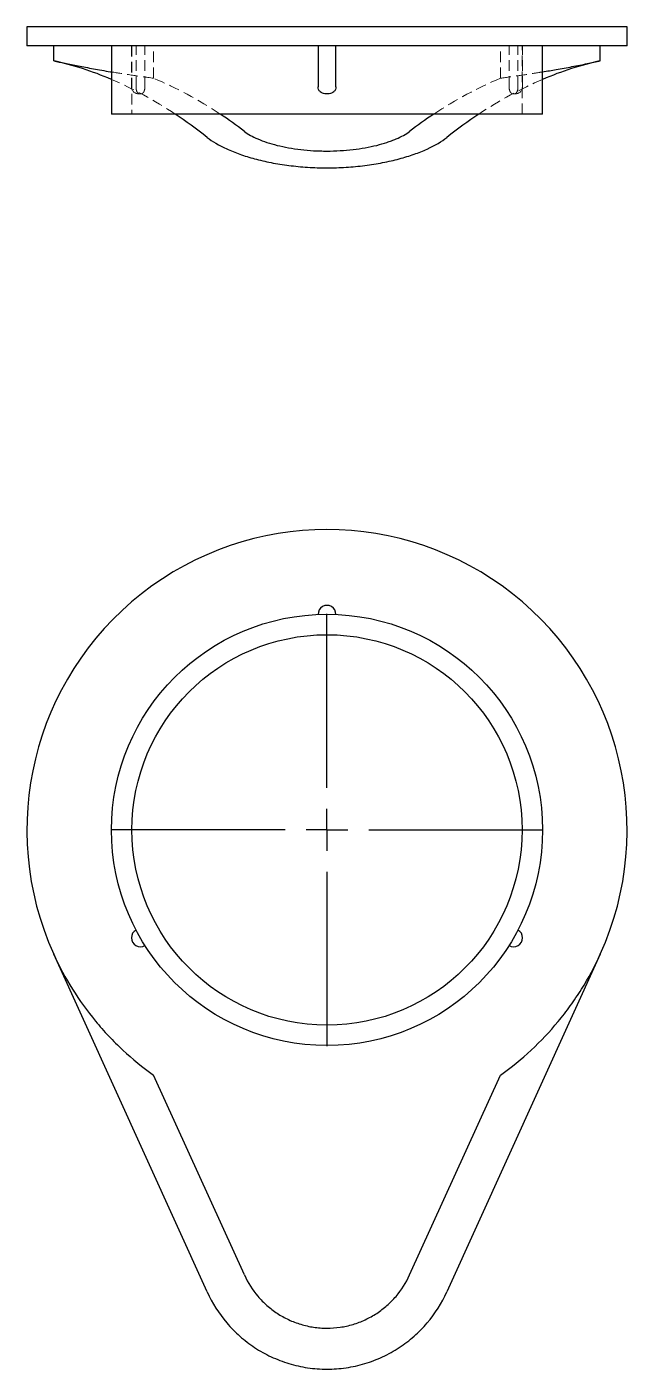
# Model space of a CAD drawing. Header units: millimetres. Extents: x 47 to 232, y 7 to 167.
# Drawn here: x 47.2 to 118.8, y 7 to 166.9 of the extents above.
import ezdxf

# ---------------------------------------------------------------- set-up
doc = ezdxf.new("R2010")
doc.units = ezdxf.units.MM
doc.linetypes.add('HIDDEN', pattern=[1.905, 1.27, -0.635])
doc.layers.add('10', color=7, linetype='Continuous')

# ---------------------------------------------------------------- blocks, each defined once
blk = doc.blocks.new('SW_CENTERMARKSYMBOL_0')
at = {"layer": '10', "color": 0}
for p, q in [((0, 5), (0, 25.75)), ((0, 0), (0, 2.5)), ((-5, 0), (-25.75, 0)), ((0, 0), (-2.5, 0)), ((0, 0), (0, -2.5)), ((0, 0), (2.5, 0)), ((5, 0), (25.75, 0)), ((0, -5), (0, -25.75))]:
    blk.add_line(p, q, dxfattribs=at)

msp = doc.modelspace()

# ---------------------------------------------------------------- linework, layer by layer
at = {"color": 7, "linetype": 'Continuous', "lineweight": 25}
for p, q in [((47.23, 166.89), (47.23, 164.61)), ((118.77, 166.89), (47.23, 166.89)), ((118.77, 164.61), (118.77, 166.89)), ((118.77, 164.61), (47.23, 164.61)), ((50.43, 162.84), (50.43, 164.61)), ((57.31, 164.61), (57.31, 156.48)), ((81.94, 164.61), (81.94, 159.73)), ((84.06, 159.73), (84.06, 164.61)), ((108.69, 156.48), (108.69, 164.61)), ((115.57, 162.84), (115.57, 164.61)), ((83.24, 158.92), (82.76, 158.92)), ((108.69, 156.48), (57.31, 156.48)), ((68.71, 16.2), (50.43, 56.43)), ((115.57, 56.43), (97.29, 16.2)), ((73.16, 18.22), (62.33, 42.03)), ((92.84, 18.22), (103.67, 42.03))]:
    msp.add_line(p, q, dxfattribs=at)
at = {"color": 7, "linetype": 'HIDDEN', "lineweight": 18}
for p, q in [((59.69, 164.61), (59.69, 159.73)), ((59.75, 164.61), (59.75, 156.48)), ((60.24, 159.73), (60.24, 164.61)), ((61.3, 159.73), (61.3, 164.61)), ((62.33, 160.77), (62.33, 164.61)), ((81.94, 159.73), (81.94, 164.61)), ((84.06, 159.73), (84.06, 164.61)), ((103.67, 160.77), (103.67, 164.61)), ((104.7, 159.73), (104.7, 164.61)), ((105.76, 159.73), (105.76, 164.61)), ((106.25, 156.48), (106.25, 164.61)), ((106.31, 159.73), (106.31, 164.61)), ((60.63, 158.92), (60.51, 158.92)), ((60.63, 158.92), (60.87, 158.92)), ((81.94, 159.73), (81.94, 159.73)), ((84.06, 159.73), (84.06, 159.73)), ((105.13, 158.92), (105.37, 158.92)), ((105.49, 158.92), (105.37, 158.92))]:
    msp.add_line(p, q, dxfattribs=at)
at = {"color": 7, "linetype": 'Continuous', "lineweight": 25}
for radius in [25.69, 23.25]:
    msp.add_circle((83, 71.23), radius, dxfattribs=at)
at = {"color": 7, "linetype": 'HIDDEN', "lineweight": 18}
for centre, start, end in [((60.51, 159.73), 180, 270), ((105.49, 159.73), 270, 0)]:
    msp.add_arc(centre, 0.813, start, end, dxfattribs=at)
at = {"color": 7, "linetype": 'Continuous', "lineweight": 25}
for centre, radius, start, end in [((83, 71.23), 35.77, 335.5603, 204.4397), ((83, 96.92), 1.06, 358.8214, 181.1786), ((60.75, 58.38), 1.06, 118.8214, 301.1786), ((105.25, 58.38), 1.06, 238.8214, 61.1786)]:
    msp.add_arc(centre, radius, start, end, dxfattribs=at)
for centre, start_param, end_param in [((42.83, -4.15), 6.092243, 6.18339), ((123.17, -4.15), 0.099796, 0.190942), ((42.83, -4.15), 5.936979, 5.989294), ((48.19, -4.15), 5.949734, 5.989294), ((117.81, -4.15), 0.293891, 0.333451), ((123.17, -4.15), 0.293891, 0.346206)]:
    msp.add_ellipse(centre, major_axis=(0, 167.83), ratio=0.454456, start_param=start_param, end_param=end_param, dxfattribs=at)
at = {"color": 7, "linetype": 'HIDDEN', "lineweight": 18}
for centre, start_param, end_param in [((42.83, -4.15), 5.989294, 6.092243), ((48.19, -4.15), 5.989294, 6.096677), ((117.81, -4.15), 0.186508, 0.293891), ((123.17, -4.15), 0.190942, 0.293891)]:
    msp.add_ellipse(centre, major_axis=(0, 167.83), ratio=0.454456, start_param=start_param, end_param=end_param, dxfattribs=at)
at = {"color": 7, "linetype": 'Continuous', "lineweight": 25}
for points, knots in [([(50.43, 162.84), (50.87, 162.75), (51.74, 162.56), (53.33, 162.24), (55.15, 161.9), (56.5, 161.65), (57.27, 161.53), (57.31, 161.52)], [0, 0, 0, 0, 0.24352, 0.487043, 0.737676, 0.988311, 1, 1, 1, 1]), ([(108.69, 161.52), (109.24, 161.62), (110.5, 161.83), (112.28, 162.16), (114.08, 162.52), (115.07, 162.73), (115.57, 162.84)], [0, 0, 0, 0, 0.195291, 0.446268, 0.721888, 1, 1, 1, 1]), ([(82.76, 158.92), (82.65, 158.92), (82.54, 158.94), (82.35, 159.02), (82.26, 159.08), (82.11, 159.23), (82.05, 159.32), (81.96, 159.52), (81.94, 159.63), (81.94, 159.73)], [0, 0, 0, 0, 0.25, 0.25, 0.5, 0.5, 0.75, 0.75, 1, 1, 1, 1]), ([(84.06, 159.73), (84.06, 159.63), (84.04, 159.52), (83.95, 159.32), (83.89, 159.23), (83.67, 159.01), (83.46, 158.92), (83.24, 158.92)], [0, 0, 0, 0, 0.25, 0.25, 0.5, 0.5, 1, 1, 1, 1]), ([(68.71, 153.72), (69.32, 153.24), (70.1, 152.78), (71.53, 152.13), (72.06, 151.91), (73.17, 151.52), (73.75, 151.34), (75, 151.01), (75.65, 150.85), (77.03, 150.58), (77.74, 150.47), (79.19, 150.29), (79.93, 150.21), (81.07, 150.14), (81.45, 150.12), (82.22, 150.1), (82.6, 150.09), (83.75, 150.09), (84.51, 150.12), (86.02, 150.21), (86.78, 150.28), (88.24, 150.47), (88.95, 150.58), (90.31, 150.85), (90.98, 151), (92.23, 151.34), (92.82, 151.52), (93.66, 151.81), (93.92, 151.91), (94.44, 152.12), (94.7, 152.23), (95.9, 152.77), (96.68, 153.24), (97.29, 153.72)], [0, 0, 0, 0, 0.125, 0.125, 0.1875, 0.1875, 0.25, 0.25, 0.3125, 0.3125, 0.375, 0.375, 0.4375, 0.4375, 0.46875, 0.46875, 0.5, 0.5, 0.5625, 0.5625, 0.625, 0.625, 0.6875, 0.6875, 0.75, 0.75, 0.8125, 0.8125, 0.84375, 0.84375, 0.875, 0.875, 1, 1, 1, 1]), ([(73.16, 154.43), (73.58, 154.11), (74.11, 153.81), (75.1, 153.39), (75.46, 153.25), (76.23, 153), (76.64, 152.88), (77.49, 152.67), (77.95, 152.57), (78.9, 152.4), (79.38, 152.33), (80.38, 152.22), (80.89, 152.17), (81.67, 152.12), (81.94, 152.11), (82.47, 152.1), (82.73, 152.09), (83.52, 152.09), (84.04, 152.11), (85.08, 152.17), (85.6, 152.21), (86.6, 152.33), (87.09, 152.4), (88.03, 152.57), (88.49, 152.67), (89.36, 152.88), (89.76, 153), (90.34, 153.19), (90.52, 153.25), (90.88, 153.39), (91.06, 153.46), (91.88, 153.81), (92.42, 154.11), (92.84, 154.43)], [0, 0, 0, 0, 0.125, 0.125, 0.1875, 0.1875, 0.25, 0.25, 0.3125, 0.3125, 0.375, 0.375, 0.4375, 0.4375, 0.46875, 0.46875, 0.5, 0.5, 0.5625, 0.5625, 0.625, 0.625, 0.6875, 0.6875, 0.75, 0.75, 0.8125, 0.8125, 0.84375, 0.84375, 0.875, 0.875, 1, 1, 1, 1]), ([(50.43, 56.43), (51.09, 54.98), (51.84, 53.59), (53.5, 50.94), (54.41, 49.67), (55.91, 47.85), (56.43, 47.26), (57.52, 46.11), (58.08, 45.55), (59.81, 43.94), (61.04, 42.94), (62.33, 42.03)], [0, 0, 0, 0, 0.25, 0.25, 0.5, 0.5, 0.625, 0.625, 0.75, 0.75, 1, 1, 1, 1]), ([(103.67, 42.03), (104.96, 42.94), (106.18, 43.94), (108.47, 46.06), (109.55, 47.2), (111.05, 49.01), (111.53, 49.64), (112.46, 50.92), (112.9, 51.58), (114.16, 53.59), (114.91, 54.98), (115.57, 56.43)], [0, 0, 0, 0, 0.25, 0.25, 0.5, 0.5, 0.625, 0.625, 0.75, 0.75, 1, 1, 1, 1]), ([(73.16, 18.22), (73.58, 17.29), (74.11, 16.45), (75.1, 15.29), (75.46, 14.92), (76.23, 14.24), (76.64, 13.93), (77.49, 13.37), (77.95, 13.12), (78.9, 12.67), (79.38, 12.49), (80.38, 12.19), (80.89, 12.07), (81.67, 11.96), (81.94, 11.93), (82.47, 11.89), (82.73, 11.88), (83.52, 11.88), (84.04, 11.92), (85.08, 12.07), (85.6, 12.18), (86.6, 12.48), (87.09, 12.67), (88.03, 13.11), (88.49, 13.36), (89.36, 13.93), (89.76, 14.24), (90.34, 14.74), (90.52, 14.92), (90.88, 15.28), (91.06, 15.47), (91.88, 16.44), (92.42, 17.29), (92.84, 18.22)], [0, 0, 0, 0, 0.125, 0.125, 0.1875, 0.1875, 0.25, 0.25, 0.3125, 0.3125, 0.375, 0.375, 0.4375, 0.4375, 0.46875, 0.46875, 0.5, 0.5, 0.5625, 0.5625, 0.625, 0.625, 0.6875, 0.6875, 0.75, 0.75, 0.8125, 0.8125, 0.84375, 0.84375, 0.875, 0.875, 1, 1, 1, 1]), ([(68.71, 16.2), (69.32, 14.86), (70.1, 13.63), (71.53, 11.95), (72.06, 11.42), (73.17, 10.44), (73.75, 9.99), (75, 9.17), (75.65, 8.8), (77.03, 8.16), (77.74, 7.89), (79.19, 7.45), (79.93, 7.28), (81.07, 7.11), (81.45, 7.07), (82.22, 7.01), (82.6, 7), (83.75, 7), (84.51, 7.05), (86.02, 7.28), (86.78, 7.44), (88.24, 7.88), (88.95, 8.15), (90.31, 8.79), (90.98, 9.16), (92.23, 9.98), (92.82, 10.43), (93.66, 11.17), (93.92, 11.42), (94.44, 11.95), (94.7, 12.22), (95.9, 13.63), (96.68, 14.86), (97.29, 16.2)], [0, 0, 0, 0, 0.125, 0.125, 0.1875, 0.1875, 0.25, 0.25, 0.3125, 0.3125, 0.375, 0.375, 0.4375, 0.4375, 0.46875, 0.46875, 0.5, 0.5, 0.5625, 0.5625, 0.625, 0.625, 0.6875, 0.6875, 0.75, 0.75, 0.8125, 0.8125, 0.84375, 0.84375, 0.875, 0.875, 1, 1, 1, 1])]:
    msp.add_open_spline(points, degree=3, knots=knots, dxfattribs=at)
at = {"color": 7, "linetype": 'HIDDEN', "lineweight": 18}
for points, knots in [([(57.31, 161.52), (58.07, 161.4), (59.65, 161.14), (61.42, 160.89), (62.33, 160.77)], [0, 0, 0, 0, 0.486935, 1, 1, 1, 1]), ([(103.67, 160.77), (104.46, 160.88), (106.05, 161.1), (107.72, 161.36), (108.54, 161.5), (108.69, 161.52)], [0, 0, 0, 0, 0.448773, 0.897548, 1, 1, 1, 1]), ([(60.24, 159.73), (60.24, 159.63), (60.25, 159.52), (60.29, 159.32), (60.32, 159.23), (60.42, 159.01), (60.52, 158.92), (60.63, 158.92)], [0, 0, 0, 0, 0.25, 0.25, 0.5, 0.5, 1, 1, 1, 1]), ([(60.87, 158.92), (60.93, 158.92), (60.98, 158.94), (61.08, 159.02), (61.13, 159.08), (61.21, 159.23), (61.24, 159.32), (61.29, 159.52), (61.3, 159.63), (61.3, 159.73)], [0, 0, 0, 0, 0.25, 0.25, 0.5, 0.5, 0.75, 0.75, 1, 1, 1, 1]), ([(104.7, 159.73), (104.7, 159.63), (104.71, 159.52), (104.76, 159.32), (104.79, 159.23), (104.91, 159.01), (105.02, 158.92), (105.13, 158.92)], [0, 0, 0, 0, 0.25, 0.25, 0.5, 0.5, 1, 1, 1, 1]), ([(105.37, 158.92), (105.42, 158.92), (105.47, 158.94), (105.57, 159.02), (105.61, 159.08), (105.68, 159.23), (105.71, 159.32), (105.75, 159.52), (105.76, 159.63), (105.76, 159.73)], [0, 0, 0, 0, 0.25, 0.25, 0.5, 0.5, 0.75, 0.75, 1, 1, 1, 1])]:
    msp.add_open_spline(points, degree=3, knots=knots, dxfattribs=at)

# ---------------------------------------------------------------- block references
at = {"layer": '10'}
msp.add_blockref('SW_CENTERMARKSYMBOL_0', (83, 71.23), dxfattribs=at)

doc.saveas('drawing.dxf')
